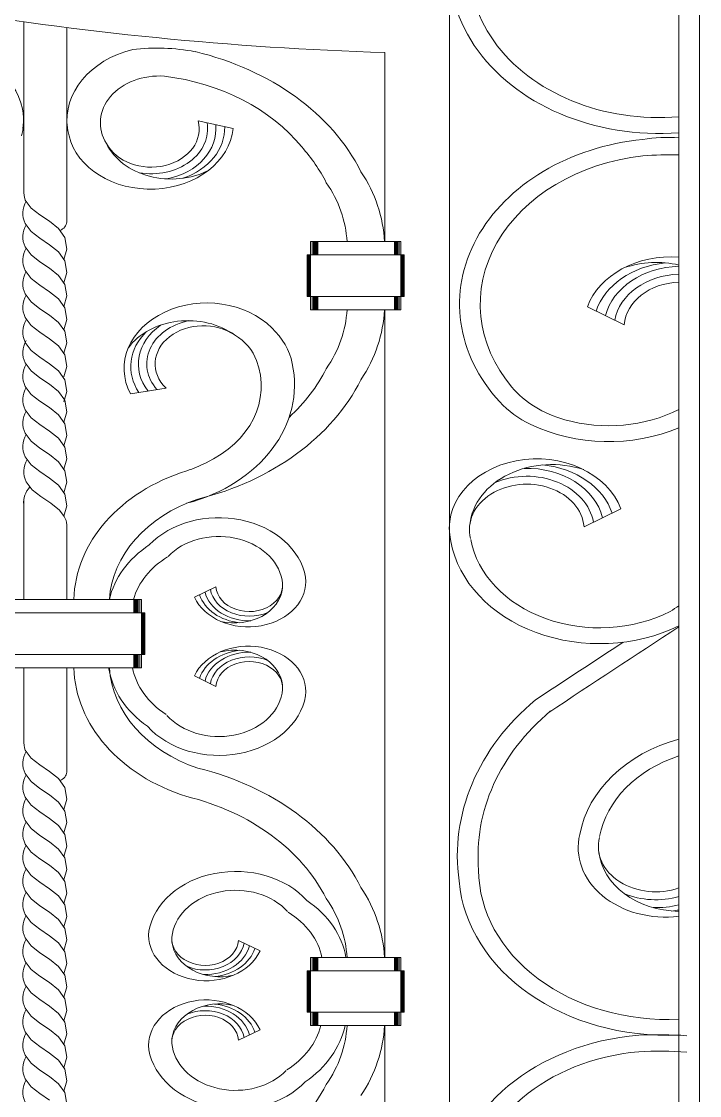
# Model space of a CAD drawing. Header units: inches. Extents: x 16.3 to 32.1, y 12.3 to 22.2.
# Drawn here: x 21.331 to 21.661, y 17.744 to 18.265 of the extents above; entities that cross this region are included whole.
import ezdxf

# ---------------------------------------------------------------- set-up
doc = ezdxf.new("R2010")
doc.units = ezdxf.units.IN
doc.header["$MEASUREMENT"] = 0

msp = doc.modelspace()

# ---------------------------------------------------------------- linework, layer by layer
at = {"lineweight": 9}
for p, q in [((21.65059, 18.45617), (21.65059, 16.65912)), ((21.66059, 18.45617), (21.66059, 16.65912)), ((21.53913, 18.27424), (21.53913, 17.6204)), ((21.33226, 18.18316), (21.33226, 18.26498)), ((21.35317, 18.2622), (21.35317, 18.16779)), ((21.50776, 18.25009), (21.50776, 18.15827)), ((21.43394, 18.21319), (21.41695, 18.21693)), ((21.33294, 18.17847), (21.33293, 18.17848)), ((21.33585, 18.17457), (21.33294, 18.17847)), ((21.34011, 18.17128), (21.33585, 18.17457)), ((21.34485, 18.16813), (21.34011, 18.17128)), ((21.34919, 18.16462), (21.34485, 18.16813)), ((21.33294, 18.16707), (21.33293, 18.16709)), ((21.33585, 18.16317), (21.33294, 18.16707)), ((21.34011, 18.15989), (21.33585, 18.16317)), ((21.35226, 18.1603), (21.34919, 18.16462)), ((21.34485, 18.15673), (21.34011, 18.15989)), ((21.35318, 18.15467), (21.35226, 18.1603)), ((21.47152, 18.15827), (21.47152, 18.12517)), ((21.47152, 18.15827), (21.47152, 18.15182)), ((21.51549, 18.15827), (21.47152, 18.15827)), ((21.47233, 18.15827), (21.47233, 18.15182)), ((21.47299, 18.15827), (21.47299, 18.15182)), ((21.47347, 18.15827), (21.47347, 18.15182)), ((21.47388, 18.15827), (21.47388, 18.15182)), ((21.47421, 18.15827), (21.47421, 18.15182)), ((21.47445, 18.15827), (21.47445, 18.15182)), ((21.47461, 18.15827), (21.47461, 18.15182)), ((21.47517, 18.15827), (21.47517, 18.15182)), ((21.5124, 18.15827), (21.5124, 18.15182)), ((21.51256, 18.15827), (21.51256, 18.15182)), ((21.51281, 18.15827), (21.51281, 18.15182)), ((21.51313, 18.15827), (21.51313, 18.15182)), ((21.51354, 18.15827), (21.51354, 18.15182)), ((21.51403, 18.15827), (21.51403, 18.15182)), ((21.51468, 18.15827), (21.51468, 18.15182)), ((21.51549, 18.15827), (21.51549, 18.12517)), ((21.33294, 18.15568), (21.33293, 18.1557)), ((21.33585, 18.15178), (21.33294, 18.15568)), ((21.34919, 18.15323), (21.34485, 18.15673)), ((21.35226, 18.1489), (21.34919, 18.15323)), ((21.35175, 18.14963), (21.35318, 18.15467)), ((21.34011, 18.14849), (21.33585, 18.15178)), ((21.34485, 18.14534), (21.34011, 18.14849)), ((21.35318, 18.14327), (21.35226, 18.1489)), ((21.46989, 18.15182), (21.46989, 18.13162)), ((21.51712, 18.15182), (21.46989, 18.15182)), ((21.47038, 18.15182), (21.47038, 18.13162)), ((21.47079, 18.15182), (21.47079, 18.13162)), ((21.47111, 18.15182), (21.47111, 18.13162)), ((21.47128, 18.15182), (21.47128, 18.13162)), ((21.51574, 18.15182), (21.51574, 18.13162)), ((21.5159, 18.15182), (21.5159, 18.13162)), ((21.51623, 18.15182), (21.51623, 18.13162)), ((21.51663, 18.15182), (21.51663, 18.13162)), ((21.51712, 18.15182), (21.51712, 18.13162)), ((21.33294, 18.14428), (21.33293, 18.1443)), ((21.33585, 18.14038), (21.33294, 18.14428)), ((21.34919, 18.14184), (21.34485, 18.14534)), ((21.35175, 18.13823), (21.35318, 18.14327)), ((21.34011, 18.1371), (21.33585, 18.14038)), ((21.34485, 18.13394), (21.34011, 18.1371)), ((21.35226, 18.13751), (21.34919, 18.14184)), ((21.35318, 18.13188), (21.35226, 18.13751)), ((21.33294, 18.13289), (21.33293, 18.13291)), ((21.33585, 18.12899), (21.33294, 18.13289)), ((21.34919, 18.13044), (21.34485, 18.13394)), ((21.35175, 18.12684), (21.35318, 18.13188)), ((21.51712, 18.13162), (21.46989, 18.13162)), ((21.47152, 18.13162), (21.47152, 18.12517)), ((21.47233, 18.13162), (21.47233, 18.12517)), ((21.47299, 18.13162), (21.47299, 18.12517)), ((21.47347, 18.13162), (21.47347, 18.12517)), ((21.47388, 18.13162), (21.47388, 18.12517)), ((21.47421, 18.13162), (21.47421, 18.12517)), ((21.47445, 18.13162), (21.47445, 18.12517)), ((21.47461, 18.13162), (21.47461, 18.12517)), ((21.47517, 18.13162), (21.47517, 18.12517)), ((21.5124, 18.13162), (21.5124, 18.12517)), ((21.51256, 18.13162), (21.51256, 18.12517)), ((21.51281, 18.13162), (21.51281, 18.12517)), ((21.51313, 18.13162), (21.51313, 18.12517)), ((21.51354, 18.13162), (21.51354, 18.12517)), ((21.51403, 18.13162), (21.51403, 18.12517)), ((21.51468, 18.13162), (21.51468, 18.12517)), ((21.34011, 18.1257), (21.33585, 18.12899)), ((21.35226, 18.12611), (21.34919, 18.13044)), ((21.60613, 18.12662), (21.62403, 18.11793)), ((21.33294, 18.12149), (21.33293, 18.12151)), ((21.33585, 18.11759), (21.33294, 18.12149)), ((21.34485, 18.12255), (21.34011, 18.1257)), ((21.34919, 18.11905), (21.34485, 18.12255)), ((21.35318, 18.12048), (21.35226, 18.12611)), ((21.51549, 18.12517), (21.47152, 18.12517)), ((21.50776, 18.12517), (21.50776, 17.81072)), ((21.34011, 18.11431), (21.33585, 18.11759)), ((21.35226, 18.11472), (21.34919, 18.11905)), ((21.35175, 18.11544), (21.35318, 18.12048)), ((21.34485, 18.11115), (21.34011, 18.11431)), ((21.34919, 18.10765), (21.34485, 18.11115)), ((21.35318, 18.10909), (21.35226, 18.11472)), ((21.33294, 18.10933), (21.33293, 18.10935)), ((21.33585, 18.10543), (21.33294, 18.10933)), ((21.35226, 18.10332), (21.34919, 18.10765)), ((21.35175, 18.10405), (21.35318, 18.10909)), ((21.34011, 18.10214), (21.33585, 18.10543)), ((21.34485, 18.09899), (21.34011, 18.10214)), ((21.35318, 18.09769), (21.35226, 18.10332)), ((21.33294, 18.09939), (21.33293, 18.09941)), ((21.33585, 18.09549), (21.33294, 18.09939)), ((21.34011, 18.09221), (21.33585, 18.09549)), ((21.34919, 18.09549), (21.34485, 18.09899)), ((21.35226, 18.09116), (21.34919, 18.09549)), ((21.35175, 18.09265), (21.35318, 18.09769)), ((21.34485, 18.08905), (21.34011, 18.09221)), ((21.35318, 18.08553), (21.35226, 18.09116)), ((21.33294, 18.088), (21.33293, 18.08802)), ((21.33585, 18.0841), (21.33294, 18.088)), ((21.34919, 18.08555), (21.34485, 18.08905)), ((21.35226, 18.08122), (21.34919, 18.08555)), ((21.35175, 18.08049), (21.35318, 18.08553)), ((21.38414, 18.08435), (21.40143, 18.08712)), ((21.34011, 18.08081), (21.33585, 18.0841)), ((21.34485, 18.07766), (21.34011, 18.08081)), ((21.35318, 18.07559), (21.35226, 18.08122)), ((21.33294, 18.0766), (21.33293, 18.07662)), ((21.33585, 18.0727), (21.33294, 18.0766)), ((21.34919, 18.07416), (21.34485, 18.07766)), ((21.35175, 18.07055), (21.35318, 18.07559)), ((21.34011, 18.06942), (21.33585, 18.0727)), ((21.34485, 18.06626), (21.34011, 18.06942)), ((21.35226, 18.06983), (21.34919, 18.07416)), ((21.35318, 18.0642), (21.35226, 18.06983)), ((21.33294, 18.06521), (21.33293, 18.06523)), ((21.33585, 18.06131), (21.33294, 18.06521)), ((21.34919, 18.06276), (21.34485, 18.06626)), ((21.35175, 18.05916), (21.35318, 18.0642)), ((21.34011, 18.05802), (21.33585, 18.06131)), ((21.35226, 18.05844), (21.34919, 18.06276)), ((21.33294, 18.05381), (21.33293, 18.05383)), ((21.33585, 18.04992), (21.33294, 18.05381)), ((21.34485, 18.05487), (21.34011, 18.05802)), ((21.34919, 18.05137), (21.34485, 18.05487)), ((21.35318, 18.0528), (21.35226, 18.05844)), ((21.34011, 18.04663), (21.33585, 18.04992)), ((21.35226, 18.04704), (21.34919, 18.05137)), ((21.35175, 18.04776), (21.35318, 18.0528)), ((21.34485, 18.04347), (21.34011, 18.04663)), ((21.34919, 18.03997), (21.34485, 18.04347)), ((21.35318, 18.04141), (21.35226, 18.04704)), ((21.33345, 18.0417), (21.33345, 18.04171)), ((21.33636, 18.0378), (21.33345, 18.0417)), ((21.34062, 18.03451), (21.33636, 18.0378)), ((21.35226, 18.03565), (21.34919, 18.03997)), ((21.35175, 18.03637), (21.35318, 18.04141)), ((21.34536, 18.03135), (21.34062, 18.03451)), ((21.35318, 18.03001), (21.35226, 18.03565)), ((21.33226, 18.03233), (21.33226, 17.9845)), ((21.34971, 18.02785), (21.34536, 18.03135)), ((21.35183, 18.02486), (21.34971, 18.02785)), ((21.35175, 18.02497), (21.35318, 18.03001)), ((21.62237, 18.02852), (21.60447, 18.01983)), ((21.35317, 18.0208), (21.35317, 17.9845)), ((21.41518, 17.98565), (21.42561, 17.99072)), ((21.29602, 17.9845), (21.38941, 17.9845)), ((21.38576, 17.97805), (21.38576, 17.9845)), ((21.38631, 17.97805), (21.38631, 17.9845)), ((21.38648, 17.97805), (21.38648, 17.9845)), ((21.38672, 17.97805), (21.38672, 17.9845)), ((21.38705, 17.97805), (21.38705, 17.9845)), ((21.38745, 17.97805), (21.38745, 17.9845)), ((21.38794, 17.97805), (21.38794, 17.9845)), ((21.3886, 17.97805), (21.3886, 17.9845)), ((21.38941, 17.97805), (21.38941, 17.9845)), ((21.38941, 17.9514), (21.38941, 17.9845)), ((21.29439, 17.97805), (21.39104, 17.97805)), ((21.38965, 17.95784), (21.38965, 17.97805)), ((21.38982, 17.95784), (21.38982, 17.97805)), ((21.39014, 17.95784), (21.39014, 17.97805)), ((21.39055, 17.95784), (21.39055, 17.97805)), ((21.39104, 17.95784), (21.39104, 17.97805)), ((21.29439, 17.95784), (21.39104, 17.95784)), ((21.38576, 17.9514), (21.38576, 17.95784)), ((21.38631, 17.9514), (21.38631, 17.95784)), ((21.38648, 17.9514), (21.38648, 17.95784)), ((21.38672, 17.9514), (21.38672, 17.95784)), ((21.38705, 17.9514), (21.38705, 17.95784)), ((21.38745, 17.9514), (21.38745, 17.95784)), ((21.38794, 17.9514), (21.38794, 17.95784)), ((21.3886, 17.9514), (21.3886, 17.95784)), ((21.38941, 17.9514), (21.38941, 17.95784)), ((21.29602, 17.9514), (21.38941, 17.9514)), ((21.33226, 17.9514), (21.33226, 17.91606)), ((21.35317, 17.9514), (21.35317, 17.9007)), ((21.41518, 17.94741), (21.42561, 17.94234)), ((21.33294, 17.91137), (21.33293, 17.91139)), ((21.33585, 17.90748), (21.33294, 17.91137)), ((21.34011, 17.90419), (21.33585, 17.90748)), ((21.34485, 17.90103), (21.34011, 17.90419)), ((21.33294, 17.89998), (21.33293, 17.9)), ((21.33585, 17.89608), (21.33294, 17.89998)), ((21.34919, 17.89753), (21.34485, 17.90103)), ((21.35226, 17.89321), (21.34919, 17.89753)), ((21.34011, 17.89279), (21.33585, 17.89608)), ((21.34485, 17.88964), (21.34011, 17.89279)), ((21.35318, 17.88757), (21.35226, 17.89321)), ((21.33294, 17.88858), (21.33293, 17.8886)), ((21.33585, 17.88469), (21.33294, 17.88858)), ((21.34919, 17.88614), (21.34485, 17.88964)), ((21.35175, 17.88253), (21.35318, 17.88757)), ((21.34011, 17.8814), (21.33585, 17.88469)), ((21.34485, 17.87824), (21.34011, 17.8814)), ((21.35226, 17.88181), (21.34919, 17.88614)), ((21.35318, 17.87618), (21.35226, 17.88181)), ((21.33294, 17.87719), (21.33293, 17.87721)), ((21.33585, 17.87329), (21.33294, 17.87719)), ((21.34919, 17.87474), (21.34485, 17.87824)), ((21.35175, 17.87114), (21.35318, 17.87618)), ((21.34011, 17.87), (21.33585, 17.87329)), ((21.35226, 17.87042), (21.34919, 17.87474)), ((21.33294, 17.86579), (21.33293, 17.86581)), ((21.33585, 17.8619), (21.33294, 17.86579)), ((21.34485, 17.86685), (21.34011, 17.87)), ((21.34919, 17.86335), (21.34485, 17.86685)), ((21.35318, 17.86479), (21.35226, 17.87042)), ((21.34011, 17.85861), (21.33585, 17.8619)), ((21.35226, 17.85902), (21.34919, 17.86335)), ((21.35175, 17.85974), (21.35318, 17.86479)), ((21.34485, 17.85545), (21.34011, 17.85861)), ((21.34919, 17.85195), (21.34485, 17.85545)), ((21.35318, 17.85339), (21.35226, 17.85902)), ((21.33294, 17.8544), (21.33293, 17.85442)), ((21.33585, 17.8505), (21.33294, 17.8544)), ((21.34011, 17.84721), (21.33585, 17.8505)), ((21.35226, 17.84763), (21.34919, 17.85195)), ((21.35175, 17.84835), (21.35318, 17.85339)), ((21.34485, 17.84406), (21.34011, 17.84721)), ((21.35318, 17.842), (21.35226, 17.84763)), ((21.33294, 17.84301), (21.33293, 17.84302)), ((21.33585, 17.83911), (21.33294, 17.84301)), ((21.34919, 17.84056), (21.34485, 17.84406)), ((21.35226, 17.83623), (21.34919, 17.84056)), ((21.35175, 17.83695), (21.35318, 17.842)), ((21.34011, 17.83582), (21.33585, 17.83911)), ((21.34485, 17.83266), (21.34011, 17.83582)), ((21.35318, 17.8306), (21.35226, 17.83623)), ((21.33294, 17.83161), (21.33293, 17.83163)), ((21.33585, 17.82771), (21.33294, 17.83161)), ((21.34919, 17.82916), (21.34485, 17.83266)), ((21.35226, 17.82484), (21.34919, 17.82916)), ((21.35175, 17.82556), (21.35318, 17.8306)), ((21.34011, 17.82442), (21.33585, 17.82771)), ((21.34485, 17.82127), (21.34011, 17.82442)), ((21.35318, 17.81921), (21.35226, 17.82484)), ((21.33294, 17.82022), (21.33293, 17.82023)), ((21.33585, 17.81632), (21.33294, 17.82022)), ((21.34919, 17.81777), (21.34485, 17.82127)), ((21.35175, 17.81417), (21.35318, 17.81921)), ((21.44707, 17.81387), (21.43663, 17.81894)), ((21.34011, 17.81303), (21.33585, 17.81632)), ((21.35226, 17.81344), (21.34919, 17.81777)), ((21.33294, 17.80882), (21.33293, 17.80884)), ((21.33585, 17.80492), (21.33294, 17.80882)), ((21.34485, 17.80987), (21.34011, 17.81303)), ((21.34919, 17.80637), (21.34485, 17.80987)), ((21.35318, 17.80781), (21.35226, 17.81344)), ((21.47152, 17.81072), (21.47152, 17.77762)), ((21.47152, 17.81072), (21.47152, 17.80428)), ((21.51549, 17.81072), (21.47152, 17.81072)), ((21.47233, 17.81072), (21.47233, 17.80428)), ((21.47299, 17.81072), (21.47299, 17.80428)), ((21.47347, 17.81072), (21.47347, 17.80428)), ((21.47388, 17.81072), (21.47388, 17.80428)), ((21.47421, 17.81072), (21.47421, 17.80428)), ((21.47445, 17.81072), (21.47445, 17.80428)), ((21.47461, 17.81072), (21.47461, 17.80428)), ((21.47517, 17.81072), (21.47517, 17.80428)), ((21.5124, 17.81072), (21.5124, 17.80428)), ((21.51256, 17.81072), (21.51256, 17.80428)), ((21.51281, 17.81072), (21.51281, 17.80428)), ((21.51313, 17.81072), (21.51313, 17.80428)), ((21.51354, 17.81072), (21.51354, 17.80428)), ((21.51403, 17.81072), (21.51403, 17.80428)), ((21.51468, 17.81072), (21.51468, 17.80428)), ((21.51549, 17.81072), (21.51549, 17.77762)), ((21.34011, 17.80163), (21.33585, 17.80492)), ((21.35226, 17.80205), (21.34919, 17.80637)), ((21.35175, 17.80277), (21.35318, 17.80781)), ((21.46989, 17.80428), (21.46989, 17.78407)), ((21.51712, 17.80428), (21.46989, 17.80428)), ((21.47038, 17.80428), (21.47038, 17.78407)), ((21.47079, 17.80428), (21.47079, 17.78407)), ((21.47111, 17.80428), (21.47111, 17.78407)), ((21.47128, 17.80428), (21.47128, 17.78407)), ((21.51574, 17.80428), (21.51574, 17.78407)), ((21.5159, 17.80428), (21.5159, 17.78407)), ((21.51623, 17.80428), (21.51623, 17.78407)), ((21.51663, 17.80428), (21.51663, 17.78407)), ((21.51712, 17.80428), (21.51712, 17.78407)), ((21.34485, 17.79848), (21.34011, 17.80163)), ((21.34919, 17.79498), (21.34485, 17.79848)), ((21.35318, 17.79642), (21.35226, 17.80205)), ((21.33294, 17.79743), (21.33293, 17.79744)), ((21.33585, 17.79353), (21.33294, 17.79743)), ((21.34011, 17.79024), (21.33585, 17.79353)), ((21.35226, 17.79065), (21.34919, 17.79498)), ((21.35175, 17.79138), (21.35318, 17.79642)), ((21.34485, 17.78708), (21.34011, 17.79024)), ((21.35318, 17.78502), (21.35226, 17.79065)), ((21.33294, 17.78603), (21.33293, 17.78605)), ((21.33585, 17.78213), (21.33294, 17.78603)), ((21.34919, 17.78358), (21.34485, 17.78708)), ((21.35226, 17.77926), (21.34919, 17.78358)), ((21.35175, 17.77998), (21.35318, 17.78502)), ((21.51712, 17.78407), (21.46989, 17.78407)), ((21.47152, 17.78407), (21.47152, 17.77762)), ((21.47233, 17.78407), (21.47233, 17.77762)), ((21.47299, 17.78407), (21.47299, 17.77762)), ((21.47347, 17.78407), (21.47347, 17.77762)), ((21.47388, 17.78407), (21.47388, 17.77762)), ((21.47421, 17.78407), (21.47421, 17.77762)), ((21.47445, 17.78407), (21.47445, 17.77762)), ((21.47461, 17.78407), (21.47461, 17.77762)), ((21.47517, 17.78407), (21.47517, 17.77762)), ((21.5124, 17.78407), (21.5124, 17.77762)), ((21.51256, 17.78407), (21.51256, 17.77762)), ((21.51281, 17.78407), (21.51281, 17.77762)), ((21.51313, 17.78407), (21.51313, 17.77762)), ((21.51354, 17.78407), (21.51354, 17.77762)), ((21.51403, 17.78407), (21.51403, 17.77762)), ((21.51468, 17.78407), (21.51468, 17.77762)), ((21.34011, 17.77884), (21.33585, 17.78213)), ((21.34485, 17.77569), (21.34011, 17.77884)), ((21.35318, 17.77363), (21.35226, 17.77926)), ((21.51549, 17.77762), (21.47152, 17.77762)), ((21.50776, 17.77762), (21.50776, 17.6204)), ((21.33294, 17.77464), (21.33293, 17.77465)), ((21.33585, 17.77074), (21.33294, 17.77464)), ((21.34919, 17.77219), (21.34485, 17.77569)), ((21.35226, 17.76786), (21.34919, 17.77219)), ((21.35175, 17.76859), (21.35318, 17.77363)), ((21.44707, 17.77563), (21.43663, 17.77056)), ((21.34011, 17.76745), (21.33585, 17.77074)), ((21.34485, 17.76429), (21.34011, 17.76745)), ((21.35318, 17.76223), (21.35226, 17.76786)), ((21.33294, 17.76324), (21.33293, 17.76326)), ((21.33585, 17.75934), (21.33294, 17.76324)), ((21.34919, 17.76079), (21.34485, 17.76429)), ((21.35175, 17.75719), (21.35318, 17.76223)), ((21.34011, 17.75605), (21.33585, 17.75934)), ((21.35226, 17.75647), (21.34919, 17.76079)), ((21.35318, 17.75084), (21.35226, 17.75647)), ((21.33294, 17.75185), (21.33293, 17.75186)), ((21.33585, 17.74795), (21.33294, 17.75185)), ((21.34485, 17.7529), (21.34011, 17.75605)), ((21.34919, 17.7494), (21.34485, 17.7529)), ((21.34011, 17.74466), (21.33585, 17.74795)), ((21.35226, 17.74507), (21.34919, 17.7494)), ((21.35175, 17.7458), (21.35318, 17.75084)), ((21.34485, 17.7415), (21.34011, 17.74466)), ((21.35318, 17.73944), (21.35226, 17.74507))]:
    msp.add_line(p, q, dxfattribs=at)
for centre, major_axis, start_param, end_param in [((21.64093, 18.29119), (-0.1016, 0), -0.690765, 1.666012), ((21.64087, 18.29124), (-0.09196, 0), -0.657172, 1.676744), ((21.55904, 19.28366), (1.30716, 0), 4.332138, 4.673148), ((21.28661, 18.21716), (0.04556, 0), -0.109179, 1.267787), ((21.39882, 18.21716), (0.04556, 0), 1.873805, 3.250772), ((21.39686, 18.18884), (0.08011, 0), 1.335985, 1.716563), ((21.37958, 18.15534), (0.12551, 0), 0.380418, 1.28058), ((21.39825, 18.21595), (0.02875, 0), 1.488305, 3.59971), ((21.38539, 18.16239), (-0.09753, 0), 3.715326, 4.555595), ((21.28917, 18.21706), (-0.04302, 0), 2.922663, 3.233619), ((21.39626, 18.21706), (0.04302, 0), 3.049567, 3.360522), ((21.3941, 18.21294), (-0.0234, 0), 0.390861, 3.358858), ((21.3941, 18.21294), (0.02748, 0), 4.503214, 6.423089), ((21.3941, 18.21294), (-0.03155, 0), 1.816281, 3.2258), ((21.39381, 18.21556), (0.04024, 0), 3.327748, 6.208674), ((21.39621, 18.21353), (-0.03372, 0), 1.980308, 3.162041), ((21.40392, 18.21526), (0.03361, 0), 3.501786, 5.281784), ((21.64596, 18.12791), (-0.10193, 0), -1.443781, 0.628813), ((21.6455, 18.15719), (0.0653, 0), 1.492735, 1.762629), ((21.37958, 18.15534), (0.10733, 0), 0.380418, 0.614127), ((21.64596, 18.12791), (-0.09189, 0), -1.429822, 0.58636), ((21.64648, 18.09835), (-0.12903, 0), 4.680491, 4.816645), ((21.40732, 18.15537), (0.10026, 0), 0.036611, 0.482989), ((21.40686, 18.15546), (-0.08255, 0), 3.184609, 3.643237), ((21.35661, 18.183), (0.02436, 0), 3.133545, 3.378221), ((21.34993, 18.17205), (-0.01812, 0), -0.418478, 0.356149), ((21.34993, 18.16066), (-0.01812, 0), -0.418478, 0.356149), ((21.34669, 18.16812), (0.00649, 0), -1.056819, -0.064307), ((21.34993, 18.14926), (-0.01812, 0), -0.418478, 0.356149), ((21.64696, 18.11726), (-0.04251, 0), 4.627007, 6.001244), ((21.64917, 18.11643), (-0.04015, 0), -1.440537, -0.258804), ((21.63964, 18.11646), (0.04001, 0), 1.293502, 1.967706), ((21.34993, 18.13787), (-0.01812, 0), -0.418478, 0.356149), ((21.65183, 18.11656), (-0.03757, 0), 4.745443, 6.08814), ((21.65183, 18.11656), (0.03271, 0), 1.608758, 3.002244), ((21.65183, 18.11656), (-0.02786, 0), 4.756969, 6.221198), ((21.34993, 18.12647), (-0.01812, 0), -0.418478, 0.356149), ((21.42126, 18.09665), (0.04024, 0), 0.670751, 3.53832), ((21.40686, 18.12798), (-0.08255, 0), 2.639948, 3.098576), ((21.40732, 18.12807), (-0.10026, 0), 2.658604, 3.104981), ((21.34993, 18.11444), (-0.01812, 0), -0.418478, 0.356149), ((21.41208, 18.09329), (0.03361, 0), 0.831432, 2.61143), ((21.4195, 18.09889), (0.03155, 0), 2.28752, 3.697039), ((21.4195, 18.09889), (-0.02748, 0), -1.308733, 0.611143), ((21.4195, 18.09889), (0.0234, 0), 0.8621, 3.830097), ((21.41771, 18.09343), (-0.04556, 0), 3.298535, 3.833942), ((21.41796, 18.0976), (0.03372, 0), 2.451547, 3.63328), ((21.41752, 18.09471), (-0.02875, 0), 3.402561, 4.070949), ((21.34993, 18.10437), (-0.01812, 0), -0.418478, 0.356149), ((21.39319, 18.08804), (0.05446, 0), -1.045289, 0.295309), ((21.34993, 18.09298), (-0.01812, 0), -0.418478, 0.356149), ((21.38722, 18.08873), (-0.07662, 0), 1.892167, 3.312888), ((21.37958, 18.1281), (0.10733, 0), -0.707027, -0.380418), ((21.37958, 18.1281), (0.12551, 0), -1.268707, -0.380418), ((21.34993, 18.08158), (-0.01812, 0), -0.418478, 0.356149), ((21.61253, 18.11034), (0.05176, 0), 3.727952, 4.370523), ((21.60539, 18.10456), (-0.05176, 0), 0.628813, 1.026), ((21.34993, 18.07019), (-0.01812, 0), -0.418478, 0.356149), ((21.6164, 18.11894), (0.0633, 0), 4.370523, 5.282959), ((21.6164, 18.11894), (-0.07301, 0), 1.026, 2.058147), ((21.34993, 18.05879), (-0.01812, 0), -0.418478, 0.356149), ((21.58153, 18.01916), (-0.04251, 0), 3.423534, 6.479359), ((21.35044, 18.04667), (-0.01812, 0), -0.418478, 0.356149), ((21.39248, 18.08433), (-0.05085, 0), 1.954565, 2.154787), ((21.58886, 18.01836), (0.04001, 0), 1.173886, 3.060652), ((21.57666, 18.01846), (-0.03757, 0), 3.336638, 4.746157), ((21.57932, 18.01833), (0.04015, 0), 0.258804, 1.440537), ((21.44336, 17.98315), (0.08676, 0), 1.946654, 3.122047), ((21.57666, 18.01846), (0.03271, 0), 0.139349, 2.059224), ((21.34943, 18.03148), (0.01721, 0), 2.535729, 3.203825), ((21.57666, 18.01846), (0.02786, 0), 0.061988, 3.34072), ((21.44462, 17.98169), (-0.07084, 0), -1.169155, -0.050042), ((21.34271, 18.0208), (0.01046, 0), 0, 0.51147), ((21.42707, 17.99056), (0.04258, 0), 0.143123, 2.489844), ((21.42707, 17.99056), (0.03101, 0), 0.143123, 2.489844), ((21.61209, 18.02084), (0.07301, 0), 3.284716, 5.267802), ((21.61209, 18.02084), (-0.0633, 0), 0.143123, 2.142133), ((21.42965, 17.97671), (-0.05661, 0), -0.871612, -0.174665), ((21.42949, 17.97698), (0.04491, 0), 2.224676, 2.928559), ((21.44139, 17.99331), (0.02795, 0), 3.495356, 6.376283), ((21.44183, 17.99151), (0.01625, 0), 3.20358, 6.482313), ((21.44028, 17.99159), (0.02342, 0), 3.400397, 4.58213), ((21.44183, 17.99151), (-0.02191, 0), 0.195046, 1.604564), ((21.44183, 17.99151), (0.01908, 0), 3.280941, 5.200817), ((21.43472, 17.99158), (0.02334, 0), 4.422247, 6.202245), ((64.12947, -22.63714), (66.62819, 0), 2.262112, 2.262195), ((64.12947, -22.63714), (-66.61815, 0), -0.879356, -0.878123), ((21.44139, 17.93975), (0.02795, 0), -0.093098, 2.787829), ((21.44028, 17.94147), (-0.02342, 0), -1.440537, -0.258804), ((21.43472, 17.94148), (-0.02334, 0), 3.222533, 5.002531), ((64.12947, -22.63714), (-66.62819, 0), -0.878954, -0.878123), ((21.44183, 17.94155), (-0.02191, 0), 4.678621, 6.08814), ((21.44183, 17.94155), (0.01908, 0), 1.082368, 3.002244), ((21.44183, 17.94155), (-0.01625, 0), 2.942465, 6.221198), ((21.44336, 17.95274), (-0.08676, 0), 0.019545, 1.194939), ((21.4305, 17.95693), (0.05741, 0), 3.263615, 3.986585), ((21.44462, 17.9542), (0.07084, 0), 3.191635, 4.310748), ((21.43058, 17.95675), (0.04594, 0), 3.28953, 4.025643), ((21.42707, 17.9425), (0.03101, 0), 3.760788, 6.140062), ((21.42707, 17.9425), (-0.04258, 0), 0.619195, 2.998469), ((21.68237, 17.86011), (-0.13945, 0), -0.756235, 0.111455), ((21.68237, 17.86011), (-0.13945, 0), -0.756235, 0.111455), ((21.68237, 17.86011), (0.12941, 0), 2.385358, 3.210192), ((21.35661, 17.91591), (0.02436, 0), 3.133545, 3.378221), ((21.67472, 17.86225), (0.07301, 0), 1.907592, 2.998469), ((21.34993, 17.90496), (-0.01812, 0), -0.418478, 0.356149), ((21.67472, 17.86225), (0.0633, 0), 1.961838, 2.998469), ((21.37958, 17.80779), (0.12551, 0), 0.380418, 1.268707), ((21.34993, 17.89356), (-0.01812, 0), -0.418478, 0.356149), ((21.34669, 17.90103), (0.00649, 0), -1.056819, -0.064307), ((21.34993, 17.88217), (-0.01812, 0), -0.418478, 0.356149), ((21.37958, 17.80779), (-0.10733, 0), 3.522011, 4.4103), ((21.34993, 17.87077), (-0.01812, 0), -0.418478, 0.356149), ((21.64415, 17.86393), (0.04251, 0), 2.945419, 4.864372), ((21.63929, 17.86463), (0.02786, 0), 2.942465, 5.130178), ((21.34993, 17.85938), (-0.01812, 0), -0.418478, 0.356149), ((21.65148, 17.86474), (0.04001, 0), 3.222533, 4.690109), ((21.34993, 17.84798), (-0.01812, 0), -0.418478, 0.356149), ((21.43518, 17.81878), (0.04258, 0), 0.619195, 2.998469), ((21.64523, 17.85334), (-0.09196, 0), 0.003382, 1.629173), ((21.43518, 17.81878), (0.03101, 0), 0.619195, 2.998469), ((21.64516, 17.85328), (-0.1016, 0), 0.067786, 1.624271), ((21.34993, 17.83659), (-0.01812, 0), -0.418478, 0.356149), ((21.40732, 17.80782), (0.10026, 0), 0.036611, 0.482989), ((21.63929, 17.86463), (-0.03271, 0), 1.082368, 1.923603), ((21.43429, 17.80526), (0.05489, 0), 0.126108, 0.865728), ((21.40686, 17.80791), (0.08255, 0), 0.043017, 0.501645), ((21.63929, 17.86463), (0.03757, 0), 4.678621, 5.018009), ((21.34993, 17.82519), (-0.01812, 0), -0.418478, 0.356149), ((21.43411, 17.80544), (0.04351, 0), 0.153942, 0.910569), ((21.64194, 17.86476), (-0.04015, 0), 1.701055, 1.787842), ((21.34993, 17.8138), (-0.01812, 0), -0.418478, 0.356149), ((21.42086, 17.82153), (-0.02795, 0), -0.093098, 2.787829), ((21.42042, 17.81974), (-0.01625, 0), -0.199128, 3.079605), ((21.42753, 17.8198), (-0.02334, 0), 0.08094, 1.860939), ((21.42042, 17.81974), (-0.01908, 0), 1.082368, 3.002244), ((21.42042, 17.81974), (0.02191, 0), 4.678621, 6.08814), ((21.42197, 17.81981), (-0.02342, 0), 1.701055, 2.882789), ((21.34993, 17.8024), (-0.01812, 0), -0.418478, 0.356149), ((21.34993, 17.79101), (-0.01812, 0), -0.418478, 0.356149), ((21.42086, 17.76797), (-0.02795, 0), 3.495356, 6.376283), ((21.42753, 17.76971), (-0.02334, 0), 4.422247, 6.202245), ((21.42197, 17.76969), (0.02342, 0), 0.258804, 1.440537), ((21.34993, 17.77961), (-0.01812, 0), -0.418478, 0.356149), ((21.42042, 17.76977), (-0.01625, 0), 3.20358, 6.482313), ((21.42042, 17.76977), (0.01908, 0), 0.139349, 2.059224), ((21.42042, 17.76977), (0.02191, 0), 0.195046, 1.604564), ((21.43017, 17.78527), (0.04748, 0), -0.889379, -0.204977), ((21.42994, 17.78552), (-0.05926, 0), 2.291301, 2.972346), ((21.40686, 17.78043), (-0.08255, 0), 2.639948, 3.098576), ((21.40732, 17.78053), (-0.10026, 0), 2.658604, 3.104981), ((21.34993, 17.76822), (-0.01812, 0), -0.418478, 0.356149), ((21.64145, 17.69271), (0.10193, 0), 1.672911, 3.087109), ((21.64095, 17.66136), (-0.14136, 0), 4.617418, 4.782459), ((21.43518, 17.77072), (-0.03101, 0), 0.143123, 2.489844), ((21.34993, 17.75682), (-0.01812, 0), -0.418478, 0.356149), ((21.43518, 17.77072), (0.04258, 0), 3.284716, 5.631437), ((21.64145, 17.69271), (-0.09189, 0), -1.457485, -0.052077), ((21.64093, 17.66315), (0.12903, 0), 1.46654, 1.64739), ((21.34993, 17.74543), (-0.01812, 0), -0.418478, 0.356149), ((21.37958, 17.78056), (0.10733, 0), -1.268707, -0.380418)]:
    msp.add_ellipse(centre, major_axis=major_axis, ratio=0.79131, start_param=start_param, end_param=end_param, dxfattribs=at)

doc.saveas('drawing.dxf')
